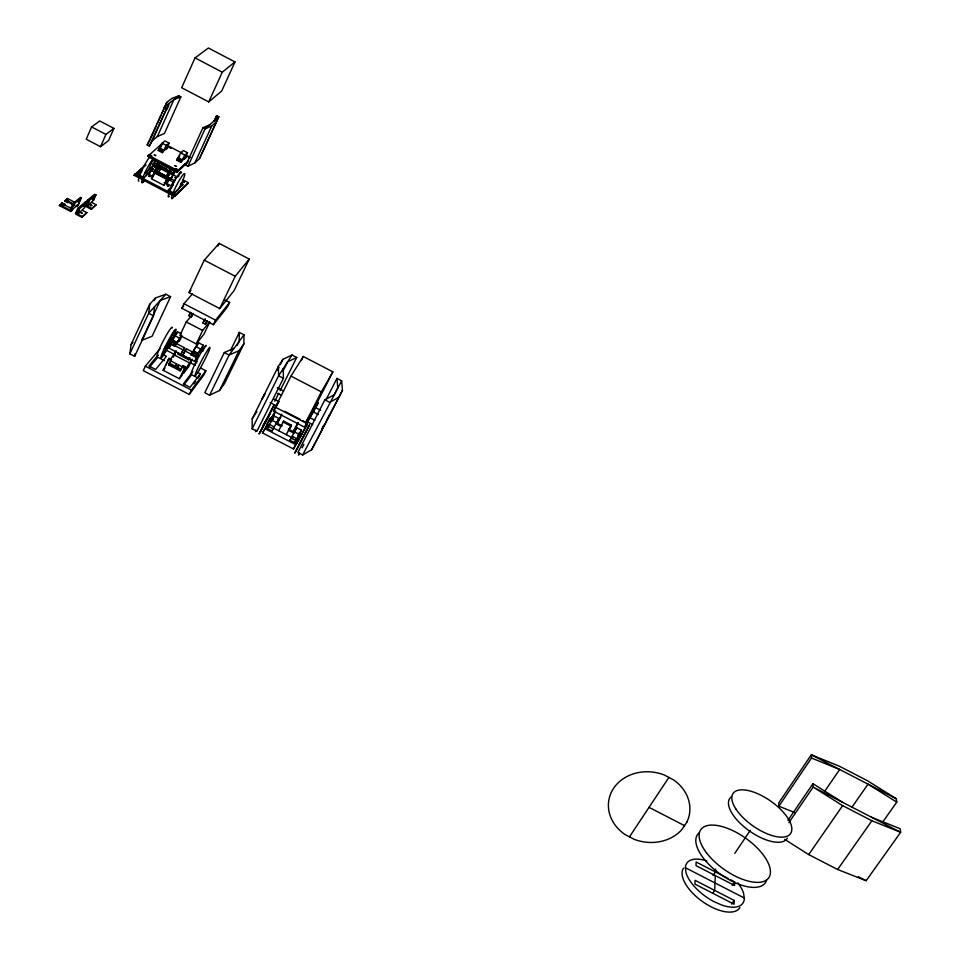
<?xml version="1.0" encoding="UTF-8"?>
<svg xmlns="http://www.w3.org/2000/svg" width="960" height="960" viewBox="0 0 960 960"><rect width="100%" height="100%" fill="white"/><g stroke="black" fill="none" stroke-linecap="round" stroke-linejoin="round"><path stroke-width="1.44" d="M283.176 368.736L283.44 378.3L256.92 431.292L252.156 428.82L252.192 418.884L278.4 366.252L282.912 359.352L292.032 355.02L296.724 357.456L280.104 390.624M734.16 900.408L734.124 904.224L694.908 884.088L695.064 880.332L734.16 900.408L731.664 904.08M234.18 348.18L224.292 352.536L204.828 392.724L209.616 395.22L219.564 390.48L224.616 383.4L243.876 343.908L243.996 334.836L239.292 332.388L230.4 350.688M239.292 332.388L239.136 341.436L237.216 345.396M715.272 875.568L714.672 890.4L713.016 892.848M715.62 869.076L715.464 871.944L713.016 875.58M170.568 296.664L160.236 300.444L141.672 340.38L152.1 336.252L170.568 296.664L165.852 294.216L155.472 297.972L149.7 304.296L131.052 344.592L129.84 353.868L134.664 356.364L153.516 315.792L154.5 306.792M149.7 304.296L148.656 313.272L129.84 353.868M134.664 356.364L134.988 353.712M268.272 422.016L268.812 421.032M276.516 406.152L276.924 405.24M255.972 429.996L255.588 431.688M150.492 171.336L150.24 171.816M91.584 126.924L86.244 139.236L100.56 146.712L108.588 140.532L113.916 128.376L99.756 120.972L91.584 126.924L105.924 134.412L113.916 128.376M64.14 204.756L72.648 209.184L72.276 210.036L70.584 211.44L59.352 205.596L62.064 202.848L64.752 204.252L63.756 205.608L64.752 204.252M62.064 202.848L61.692 203.712L64.38 205.104M73.5 203.868L68.448 201.24L67.464 202.596L64.788 201.204L67.464 198.492L75.132 202.476M67.464 198.492L64.788 201.204M67.464 202.596L68.448 201.24M76.02 205.188L76.908 205.644L76.536 206.496L78.204 205.116L81.372 197.868L80.484 197.412L72.876 203.652L70.068 210.12L71.76 208.716M70.584 211.44L73.776 204.12L81.372 197.868M299.556 438.156L300.048 437.22M100.56 146.712L105.924 134.412M77.868 214.176L78.432 212.892L76.908 214.176L75.552 213.468L77.82 208.296L85.38 201.984L86.712 202.68L84.468 207.804L77.868 214.176L82.356 216.516L86.868 212.664L82.404 210.348M76.908 214.176L79.176 208.992L86.712 202.68M307.404 422.172L309.66 417.924M84.252 204.54L85.38 201.984M91.728 202.476L96.132 204.768L91.752 208.5L87.324 206.196L93.744 199.98L95.976 194.916L94.656 194.232L87.312 200.364L85.068 205.488L86.4 206.172L87.876 204.924L86.556 204.24M86.4 206.172L88.644 201.06L95.976 194.916M76.14 214.332L81.984 217.368L82.356 216.516M87.324 206.196L87.876 204.924M86.868 212.664L81.984 217.368M85.62 206.352L91.368 209.352L91.752 208.5M96.132 204.768L91.368 209.352M147.192 144.936L166.836 102.372L171.804 98.496L178.764 95.784L180.852 96.876L164.4 133.512L157.368 136.536L152.328 140.7L149.316 146.04L147.192 144.936L150.216 139.596M182.952 179.892L188.232 182.64L187.68 183.84L174.516 196.404L134.052 175.284L145.44 164.784M150.816 138.264L156.156 126.3M157.344 123.648L160.908 115.668M162.096 113.004L166.836 102.372M149.316 146.04L168.96 103.488L152.328 140.7M166.908 109.44L168.744 105.336M187.788 162.168L177.228 171.84L147.708 156.42L162.696 142.992L162.156 144.204M157.368 136.536L173.904 99.6L180.852 96.876M195.036 57.9L181.668 87.732L208.74 101.916L221.7 91.02L234.984 61.944L208.416 48L195.036 57.9L222.276 72.18L234.984 61.944M143.124 178.548L153.42 168.804L151.092 167.592M153.12 158.424L152.568 159.648L177 172.416L185.832 163.608L177.552 171.192L172.404 168.504M142.824 182.412L144.012 179.748M145.812 175.74L153.024 159.684M158.136 150.432L162.156 143.22L164.892 140.904L169.092 143.1L166.884 147.996L168.12 146.928L167.568 148.152L165.72 149.748L167.556 145.668L162.348 152.64L158.136 150.432L160.02 148.824L161.856 144.744M152.544 176.232L148.632 174.192L151.968 168.816L174.516 180.516L171.228 185.904L165.996 183.18M150.756 171.516L151.968 168.816M155.508 161.196L154.596 163.236L173.124 172.908L175.212 171.012M162.348 152.64L166.368 145.416L169.092 143.1M157.98 164.388L151.38 178.788L163.968 185.352L170.796 170.808M158.172 164.22L152.82 176.328M153.432 174.972L154.644 172.284L168.864 179.712L166.668 184.08L164.16 182.772M152.52 177.768L154.344 173.724L153.588 174.396M169.524 170.148L165.468 178.62L155.388 173.352L159.252 165.048L156.516 163.62M155.388 173.352L158.82 166.236M165.876 176.436L158.412 172.548L160.956 167.88L173.4 174.372L174.492 171.96M161.784 166.536L158.412 172.548M165.468 178.62L169.164 170.484L170.604 170.976M163.968 185.352L170.424 171.144L169.164 170.484M176.688 160.128L180.684 152.904L183.336 150.552L187.536 152.736L185.304 157.62L186.504 156.54L185.94 157.764L184.152 159.384L186.012 155.316L180.9 162.324L176.688 160.128L179.748 155.772M166.668 184.08L168.504 180.048M173.124 172.908L174.048 170.868M173.4 174.372L170.844 179.04L174.78 171.78M180.9 162.324L184.896 155.112L187.536 152.736M208.74 101.916L222.276 72.18M177 172.416L177.78 170.604L188.34 160.956M171.228 185.904L174.516 180.516M178.62 176.28L180.444 172.272M209.688 124.8L202.884 127.812L185.844 165.132L187.968 166.236L194.844 162.924L199.536 158.568L218.796 116.748L216.72 115.656L214.284 120.744M187.968 166.236L205.02 128.94L218.796 116.748L199.536 158.568M174.516 196.404L188.232 182.64M194.844 162.924L211.812 125.916L216.384 121.848M214.236 121.068L216.72 115.656M154.236 300.636L155.472 297.972M160.116 348.588L145.332 366.18L143.256 370.62L189.24 394.452L203.784 375.06L205.86 370.74L200.592 368.004M87.288 202.116L87.48 201.456L87.012 202.128M189 292.596L204.252 260.148L219.168 243.396L249.264 259.08L234.108 290.64L219.744 308.58L189 292.596L190.908 290.4M224.508 299.748L229.644 302.412L227.508 306.864L213.396 324.696L181.812 308.28L183.96 303.708L192.348 293.976M162.156 356.796L174.6 330.384M181.776 335.436L180.528 339.312L178.464 341.808L180.564 337.368L174.732 346.356L169.944 343.872L174.504 335.496L177.54 331.848L181.116 333.708M176.592 343.692L184.512 347.808L180.78 354.276L168.864 348.096L170.952 343.656M172.044 341.352L175.8 334.896M176.496 334.068L177.54 331.848M217.92 246.036L219.168 243.396M180.12 370.836L182.916 365.544L185.304 366.78L182.088 375.192L179.352 378.696L163.128 370.296L169.056 358.356L171.456 359.592L168.648 364.896L180.12 370.836L180.804 369.96L169.356 364.032M193.104 313.848L191.352 316.92L188.94 315.672L190.548 312.264M165.924 365.004L169.056 358.356M174.732 346.356L181.548 335.232M193.356 313.464L186.264 321.96L179.892 335.448L196.212 343.92L204.024 334.08L209.748 322.116M190.692 312.588L188.94 315.672M168.648 364.896L171.456 359.592M191.352 316.92L192.96 313.524M170.58 359.268L175.98 350.988M173.304 357.24L176.172 351.168M176.376 170.448L175.704 170.424M180.78 354.276L184.512 347.808M175.764 366.24L176.808 364.044L170.88 360.972M194.592 361.44L198.3 354.96L194.592 361.44L182.688 355.26L186.42 348.792L193.02 352.224L195.156 347.808M177.132 368.316L178.704 365.028L185.808 368.712L191.976 359.292M186.42 348.792L182.688 355.26M207.096 321.108L205.356 324.192L202.944 322.944L204.552 319.548M181.332 368.856L182.916 365.544M205.224 318.732L202.944 322.944M179.352 378.696L185.304 366.78M205.356 324.192L206.976 320.808M191.016 354.804L198.48 342.72L203.244 345.192L201.384 350.136L199.404 352.68L201.516 348.252L195.804 357.288L191.016 354.804L193.032 352.248M196.212 343.92L202.632 330.468L209.52 321.864M188.796 359.82L189.456 358.968L178.176 353.124L177.504 353.964L188.796 359.82L189.828 357.636M185.808 368.712L183.72 373.092L188.688 366.72L192.156 359.46M196.896 346.044L198.48 342.72M195.804 357.288L203.244 345.192M219.744 308.58L235.212 276.264L249.264 259.08M213.396 324.696L215.58 320.148L229.644 302.412M202.62 351.516L205.152 346.236M189.24 394.452L191.364 390.036L205.86 370.74M198.72 377.076L200.292 373.824L197.664 372.456M299.46 453.096L298.536 455.088L299.592 453.276M315.396 407.856L313.188 412.044L313.98 410.604M209.616 395.22L229.128 355.056L243.996 334.836M170.532 345.12L171.108 344.16M219.564 390.48L238.968 350.664L243.876 343.908M277.584 370.068L278.916 367.392M280.248 364.716L282.912 359.352M252.156 428.82L278.616 375.792L292.032 355.02M282.972 371.184L287.652 361.812L296.724 357.456M274.776 401.232L278.772 393.276M259.8 432.984L272.784 407.1M275.364 407.196L290.976 376.104L303.3 356.496L332.856 371.868L317.388 402.132L305.544 422.844L275.364 407.196L278.856 401.604L273.66 398.916M298.656 439.788L293.448 448.956L262.512 432.936L267.264 424.452L265.728 427.752M269.484 425.964L266.856 424.596L269.04 420.252L270.42 418.02L273.048 419.388M312.696 424.68L307.524 421.992L304.584 427.164L273.504 411.048L275.712 406.644M268.788 421.272L270.42 418.02M274.176 413.304L272.016 417.6L275.1 412.62M301.308 360.456L303.3 356.496M267.204 428.496L269.46 424.44L274.2 426.9L271.956 430.956L267.204 428.496L274.164 416.004L278.892 418.452L276.744 423.096M272.532 419.256L274.164 416.004M278.892 418.452L271.956 430.956M282.156 425.82L277.2 423.252L281.82 414.096M278.712 430.74L283.668 421.116L291.252 425.052L286.296 434.676M306.408 431.172L309.504 424.776L294.744 453.132L299.76 444M277.188 404.712L277.812 403.488M288.348 429.036L293.316 431.604L297.96 422.472M289.92 440.268L292.128 436.188L296.868 438.648L294.672 442.728L289.92 440.268L296.736 427.704L301.464 430.152L297.612 437.58M295.08 430.956L296.736 427.704M294.672 442.728L295.776 440.556L291.024 438.096M296.304 439.86L299.82 433.26L298.524 435.528M305.544 422.844L321.348 391.884L332.856 371.868M293.448 448.956L307.392 423.984L300.132 437.196M304.584 427.164L318.312 402.624L316.128 406.908M296.448 443.676L298.656 439.356M295.5 439.44L298.14 440.808L300.348 436.476L297.72 435.108M299.988 437.448L301.644 434.208L299.016 432.84M302.34 433.32L304.524 429.048M295.68 451.572L301.596 440.016M302.256 438.732L308.868 425.82M305.304 433.332L305.904 432.168M333.768 395.016L324.888 399.828L297.9 452.508L302.652 454.98L311.64 449.7L315.78 442.092L342.468 390.3L341.652 380.82L336.972 378.384L326.148 399.492M302.124 447.804L303.9 444.336M302.652 454.98L341.652 380.82M333.648 395.82L337.74 387.852L336.972 378.384M266.796 420.312L273.792 405.708L259.008 434.04L266.16 421.524M311.64 449.7L342.468 390.3M300.348 442.872L301.62 440.448M322.764 427.476C319.452 433.716 326.328 420.672 322.992 426.936M278.124 402.888L278.856 401.604M78.276 200.712L78.732 200.112L78.216 201.3M298.896 444.696L304.68 434.424M309.684 418.2L313.296 411.876L318.408 414.528M298.14 440.808L299.436 438.528M301.464 430.152L299.088 434.304L294.336 431.844M299.256 434.484L300.324 432.6M293.784 433.068L295.092 430.812M293.316 431.604L298.26 423.072M290.064 428.256L291.576 425.688M291.252 425.052L290.7 425.988L283.104 422.04L283.668 421.116M291.192 425.748L288.492 430.332L293.76 433.068M275.868 423.792L277.236 421.56M277.2 423.252L280.86 417.228M262.512 432.936L267.3 425.208M271.128 421.332L272.496 419.1M266.856 424.596L268.236 422.364M270.252 419.628L275.712 410.832M273.504 411.048L275.868 407.244M262.932 425.424L269.844 414.36M252.192 418.884L256.896 411.564M629.484 836.856L668.88 777.42M734.796 853.332L750.276 830.376M794.856 812.58L778.872 806.208L811.5 758.04L811.308 754.8L839.424 766.224L867.672 780.84L896.328 798.78L896.76 802.14L882.984 821.652M732.204 885.444L734.664 881.82L734.628 885.516L696 865.668L696.156 862.02L728.268 878.52M787.92 820.404L812.952 783.684L842.34 802.176L900.648 832.296L866.148 880.728L837.624 869.496L808.704 854.592L784.716 839.364M788.868 822.66L813.156 787.08L812.952 783.684M824.532 791.568L839.688 769.476L811.5 758.04M808.704 854.592L842.628 805.644L871.884 820.752L900.648 832.296L900.192 828.756L871.512 817.248M851.868 807.36L868.02 784.14L896.76 802.14M837.624 869.496L871.884 820.752M193.932 383.82L195.636 381.552M200.292 373.824L190.08 387.324L183.384 383.856L192.852 371.532M183.864 384.888L191.628 374.76L198.204 378.168M194.664 364.812L197.172 361.572M178.704 365.028L177.06 367.092L180.624 368.94M176.808 364.044L175.152 366.108L169.212 363.024M163.128 370.296L165 367.98M168.864 348.096L170.532 346.068M149.592 367.128L157.836 357.24L164.412 360.648M169.944 343.872L171.336 342.192M158.064 355.056L148.932 366L155.628 369.468L166.476 356.28L163.836 354.924M164.328 348.468L172.68 338.46M181.812 308.28L183.684 306.108M131.052 344.592L133.02 342.372M165.852 294.216L148.656 313.272L153.516 315.792M174.444 193.38L178.56 189.468M168.564 190.308L171.684 187.392M173.28 185.22L168.084 190.068L173.976 193.14L183.228 184.368L180.9 183.156M170.34 178.356L156.156 170.952M168.948 174.876L167.688 174.216M162.6 176.436L164.088 175.068M160.908 175.608L162.408 174.216M148.632 174.192L150.144 172.86M144.564 173.58L152.124 167.004M137.22 175.464L141.6 171.696M169.5 196.26L168.768 196.896A14.076 1.8 -62.9 0 1 168.648 194.184M142.152 170.484L137.772 174.252L143.664 177.324M134.052 175.284L145.98 165.06M147.708 156.42L151.032 153.6M75.552 213.468L77.076 212.184M78.576 204.276L70.968 210.588L59.724 204.732M59.352 205.596L60.912 204.336M178.764 95.784L163.932 107.436L166.08 108.552M338.532 397.488L329.7 402.324L324.888 399.828M159.732 150.276L159.936 150.96M180.036 161.004L179.064 160.752M211.812 125.916L205.02 128.94L202.884 127.812M238.968 350.664L229.128 355.056L224.292 352.536M184.716 156.72L184.752 156.036M161.796 151.728L160.2 151.152M61.956 204.66L62.664 204.948M180.06 161.376L178.74 160.836M179.088 160.332L179.976 160.8M178.908 160.02L180.432 160.8M179.892 161.34L178.608 160.74M179.064 160.056L180.336 160.716M150.324 156.672L151.104 157.32L149.988 156.96M67.128 201.084L66.228 200.928L66.672 201.468M160.884 150.504L162.024 151.224M182.376 159.804L182.892 159.576M649.032 807.36L684.504 825.612M730.824 879.84L733.392 881.16M685.356 867.72L744.372 898.044M842.34 802.176L813.156 787.08L842.628 805.644M858.3 876.684L866.148 880.728M277.332 387.744L283.728 391.068M315.504 407.556L320.616 410.208M174.504 335.496L179.28 337.98M195.552 346.428L200.328 348.9M277.716 393.408L281.556 395.4M172.392 339.96L177.18 342.444M193.428 350.88L198.204 353.352M171 341.64L175.788 344.124M192.084 352.584L196.872 355.068M172.284 344.34L182.88 349.836M184.788 350.832L196.704 357.012M309.756 417.636L314.94 420.324M270.168 402.624L275.352 405.312M284.784 411.348L300.336 419.412M302.928 420.756L306.816 422.772M166.308 350.232L175.536 355.008M190.044 362.532L195.312 365.268M174.108 354.924L190.104 363.216M168.36 359.22L170.748 360.456M182.232 366.408L184.62 367.644M271.644 420.084L276.396 422.544M269.04 420.252L271.68 421.62M275.628 423.66L280.908 426.396M273.444 428.016L292.872 438.084M268.296 426.312L273.06 428.784M145.332 366.18L191.364 390.036M264.708 428.568L295.668 444.612M896.328 798.78L811.308 754.8L778.788 802.872L778.872 806.208M92.424 199.296L93.744 199.98M204.252 260.148L235.212 276.264M87.312 200.364L88.644 201.06M78.24 202.524L79.128 202.992M72.876 203.652L73.776 204.12M65.16 200.352L67.836 201.744M68.076 202.092L72.912 204.612M77.82 208.296L79.176 208.992M70.632 208.824L71.52 209.292M183.96 303.708L215.58 320.148M290.976 376.104L321.348 391.884M186.264 321.96L202.632 330.468M283.44 378.3L278.616 375.792L278.4 366.252M167.94 145.728L182.34 153.264M186.264 155.316L190.2 157.368M162.156 143.22L166.368 145.416M180.684 152.904L184.896 155.112M159.948 148.14L164.16 150.336M178.464 157.812L182.664 160.008M158.688 149.208L162.912 151.404M177.24 158.892L181.464 161.1M148.26 155.184L177.78 170.604M160.512 165.708L166.824 169.008M157.8 164.556L159.06 165.216M152.64 164.064L160.548 168.192M172.416 174.384L177.684 177.144M160.224 168.528L172.668 175.032M180.36 184.356L182.676 185.556M150.444 170.148L173.064 181.872M155.772 173.016L165.84 178.284M134.592 174.072L175.068 195.192M91.092 205.896L90.084 205.872M172.836 193.548A14.076 1.764 -62.9 0 1 183.816 173.94A14.076 1.764 -62.9 0 1 179.112 188.148M175.728 194.04A14.076 1.764 -62.9 0 1 171.996 195.936M181.368 172.992A14.076 1.8 -62.9 0 0 180.888 171.912L180 172.644A14.076 1.8 -62.9 0 0 172.164 185.7L170.676 188.904A14.076 1.8 -62.9 0 0 169.476 191.796M139.008 181.044A14.076 2.028 -63 0 1 138.732 178.26M139.524 175.848A14.076 2.028 -63 0 1 150.108 156.72M154.584 160.656A14.076 2.004 -62.9 0 1 152.604 165.948L151.152 169.128A14.076 2.004 -62.9 0 1 149.508 172.38M144.564 180.492A14.076 2.004 -62.9 0 1 143.292 182.04L142.344 182.784A14.076 2.004 -62.9 0 1 142.092 180.012M142.884 177.6A14.076 2.004 -62.9 0 1 144.06 174.696L145.524 171.48A14.076 2.004 -62.9 0 1 152.184 159.996M195.576 355.764A1.62 0.636 25.4 0 1 193.704 355.716M193.344 355.512A1.62 0.636 25.4 0 1 192.648 354.816M174.324 345.12A1.62 0.636 25.1 0 1 173.028 344.964A1.62 0.636 25.1 0 1 171.732 344.112M206.088 346.188A16.032 1.248 -62.4 0 0 205.632 345.648L204.672 346.824A16.032 1.248 -62.4 0 0 195.828 362.436L194.112 365.964A16.032 1.248 -62.4 0 0 191.736 373.548M157.836 355.416A16.032 1.548 -62.4 0 1 163.512 340.404A16.032 1.548 -62.4 0 1 172.212 328.068M706.836 860.928A34.452 16.212 35.8 0 0 685.368 867.42L686.004 872.664A34.452 16.212 35.8 0 0 713.868 901.572L721.644 904.992A34.452 16.212 35.8 0 0 744.36 898.356L743.508 893.028A34.452 16.212 35.8 0 0 737.88 882.9M739.872 907.548A34.404 16.272 35.8 0 1 702.924 901.872A34.404 16.272 35.8 0 1 683.496 868.14M766.752 879.6A41.592 19.056 35.5 0 1 721.548 875.028A41.592 19.056 35.5 0 1 699.036 832.932M787.392 838.164A35.004 15.324 35.1 0 1 747.852 829.824A35.004 15.324 35.1 0 1 731.58 796.668M88.836 202.164L88.152 203.472L88.836 202.164M172.548 183.756L173.208 182.604L172.548 183.756M78.924 201.78L79.62 200.58L78.924 201.78M73.296 206.424L74.004 205.212L73.296 206.424M196.08 358.848L196.824 357.492L196.116 358.752M84.276 206.544L84.948 205.392L84.276 206.544M78.696 211.236L79.392 210.096L78.696 211.236M93.588 198.72L94.236 197.592L93.588 198.72M262.296 398.58L264.72 394.044L262.296 398.58M150.12 176.616L148.824 176.028L150.12 176.616M181.272 159.996L178.692 158.796L181.272 159.996M162.744 150.312L160.104 149.22L162.744 150.312M184.368 182.34L183.108 181.74L184.344 182.388M176.124 178.032L174.828 177.492L176.1 178.08M168.552 186.24L167.268 185.64L168.552 186.24M176.94 169.212L175.62 168.66L176.94 169.212M165.456 346.128L163.764 349.668A16.032 1.512 -62.4 0 0 161.64 357.396L162.684 356.208A16.032 1.512 -62.4 0 0 171.564 340.8L173.232 337.296A16.032 1.512 -62.4 0 0 175.44 329.436L174.42 330.588A16.032 1.512 -62.4 0 0 165.456 346.128M327.312 419.184L329.664 414.684L327.312 419.184M176.172 166.272L174.888 165.66L176.172 166.272M171.036 148.128L169.764 147.528L171 148.176M159.36 169.272L158.1 168.684L159.336 169.332M155.232 167.124L153.972 166.524L155.232 167.124M155.664 155.556L154.332 155.004L155.664 155.556M151.692 156.024L150.36 155.472L151.692 156.024M189.492 157.788L188.196 157.224L189.468 157.836M91.776 205.416L90.42 204.792L91.776 205.416M82.416 213.36L81.036 212.724L82.416 213.36M67.968 200.712L66.564 200.136L67.968 200.712M63.348 204.468L61.92 203.892L63.348 204.468M686.916 822.048L681.66 829.824A40.896 35.184 9.7 0 1 634.092 839.28L624.876 834.432A40.896 35.184 9.7 0 1 613.548 788.388A40.896 35.184 9.7 0 1 664.2 774.948L673.548 779.88A40.896 35.184 9.7 0 1 686.916 822.048M157.596 168.948L155.964 168.624L157.596 168.948M194.1 353.052A1.62 0.636 25.4 0 0 196.584 353.7A1.62 0.636 25.4 0 0 194.748 352.14A1.62 0.636 25.4 0 0 194.1 353.052M173.028 342.12A1.62 0.636 25.1 0 0 175.536 342.78A1.62 0.636 25.1 0 0 173.712 341.22A1.62 0.636 25.1 0 0 173.028 342.12M199.476 369.564A16.032 1.212 -62.4 0 0 209.916 347.412A16.032 1.212 -62.4 0 0 198.012 367.812A16.032 1.212 -62.4 0 0 199.476 369.564M706.452 852.744A41.652 18.972 35.4 0 0 767.712 879.036A41.652 18.972 35.4 0 0 730.14 829.404A41.652 18.972 35.4 0 0 706.452 852.744M735.888 808.992A35.052 15.252 35 0 0 787.872 835.884A35.052 15.252 35 0 0 761.7 795.624A35.052 15.252 35 0 0 735.888 808.992"/></g></svg>
